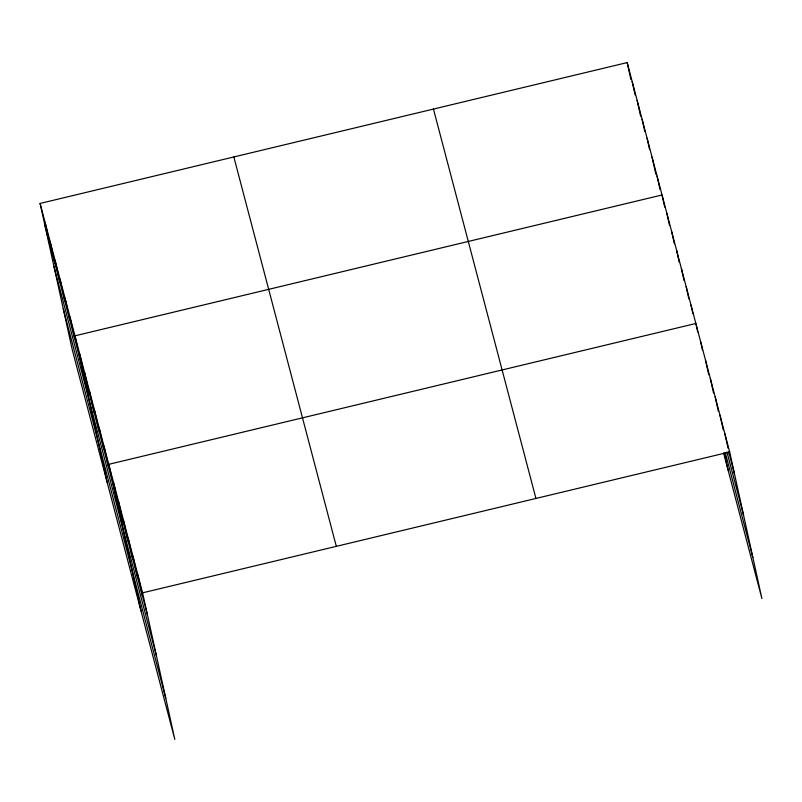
<?xml version="1.0" encoding="UTF-8"?>
<svg xmlns="http://www.w3.org/2000/svg" width="802" height="802" viewBox="0 0 802 802"><rect width="100%" height="100%" fill="white"/><g stroke="black" fill="none" stroke-linecap="round" stroke-linejoin="round"><path stroke-width="1.2" d="M40.1 203.437L142.586 592.828L174.816 739.414L72.33 350.023L40.1 203.437L627.184 62.586L729.67 451.977L761.9 598.563L723.554 452.859M142.586 592.828L729.67 451.977M728.737 452.007L734.472 473.812M726.913 451.877L743.524 514.974M725.369 452.99L752.847 557.4M433.451 109.062L535.937 498.463M233.833 156.951L336.319 546.352M44.902 225.262L147.388 614.663M53.955 266.434L156.44 655.836M63.278 308.85L165.763 698.251M724.838 433.621L728.036 448.178M728.838 451.817L729.64 455.446M720.006 415.266L723.203 429.812M715.173 396.91L718.371 411.456M710.341 378.544L713.549 393.1M705.509 360.188L708.717 374.745M700.677 341.832L702.552 350.324M697.72 331.968L695.855 323.477L108.761 464.328L140.992 610.913M724.356 453.11L728.076 470.062M691.023 305.121L692.888 313.612M686.191 286.765L688.858 298.885M681.359 268.409L684.026 280.53M676.527 250.044L679.194 262.174M671.695 231.688L674.362 243.818M666.863 213.332L669.53 225.462M664.698 207.106L662.031 194.976L74.947 335.827L107.177 482.413M657.049 176.059L659.986 189.402M652.076 157.152L655.805 174.124M647.094 138.235L649.5 149.152M642.121 119.318L644.788 131.448M637.139 100.41L640.608 116.18M632.166 81.493L635.094 94.836M627.184 62.586L630.913 79.558M137.754 574.473L142.555 596.307M132.921 556.117L137.723 577.941M128.089 537.761L132.891 559.585M123.257 519.405L128.059 541.23M118.425 501.039L123.227 522.874M113.593 482.684L118.395 504.518M103.929 445.972L108.731 467.807M99.107 427.616L103.899 449.441M94.275 409.261L99.067 431.085M89.443 390.905L94.235 412.729M84.611 372.539L89.403 394.373M79.779 354.183L84.581 376.018M69.964 316.92L74.766 338.745M64.992 298.003L69.794 319.828M60.01 279.086L64.812 300.92M55.037 260.179L59.829 282.003M50.055 241.262L54.857 263.096M45.082 222.344L49.874 244.179"/></g></svg>
